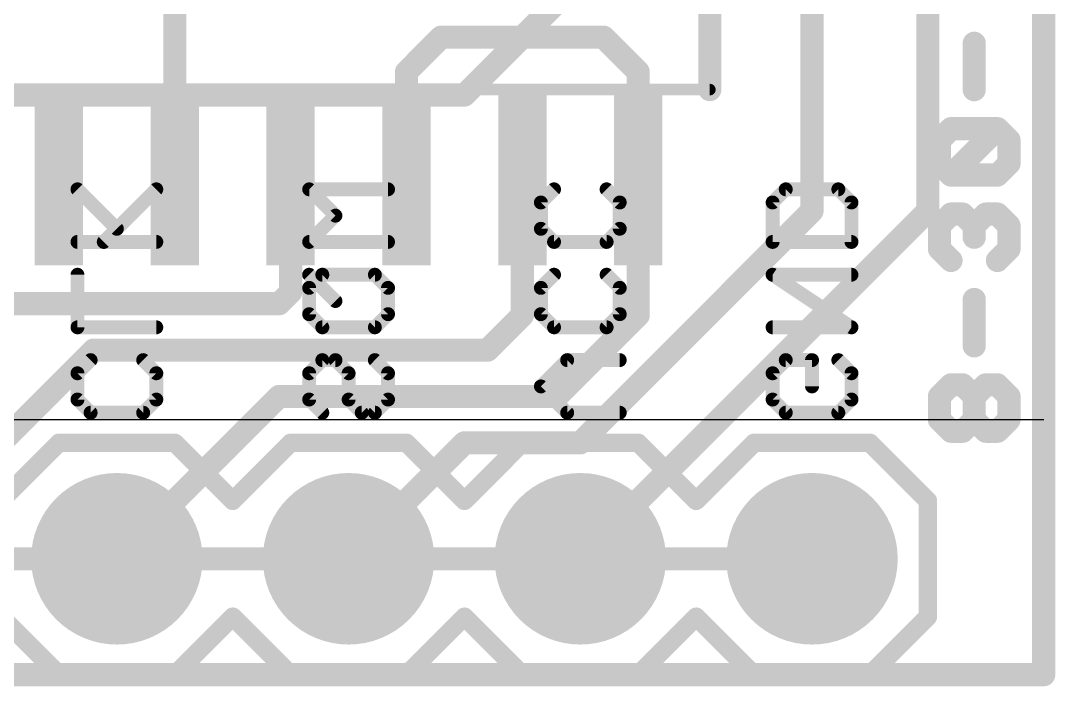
# Model space of a CAD drawing. Extents: x -17.8 to 20.4, y -8.9 to 20.4.
# Drawn here: x 9.11 to 20.45, y -0.13 to 7.16 of the extents above; entities that cross this region are included whole.
import ezdxf

# ---------------------------------------------------------------- set-up
doc = ezdxf.new("R2010")
doc.units = 0
for name, color, linetype in [('1', 12, 'CONTINUOUS'), ('16', 132, 'CONTINUOUS'), ('17', 110, 'CONTINUOUS'), ('20', 53, 'CONTINUOUS'), ('21', 41, 'CONTINUOUS'), ('22', 40, 'CONTINUOUS'), ('49', 253, 'CONTINUOUS'), ('51', 53, 'CONTINUOUS')]:
    doc.layers.add(name, color=color, linetype=linetype)

# ---------------------------------------------------------------- blocks, each defined once
blk = doc.blocks.new('RECT')
blk.add_solid([(-0.5, -0.5), (0.5, -0.5), (-0.5, 0.5), (0.5, 0.5)])
blk = doc.blocks.new('ROUNDP')
at = {"const_width": 0.5}
blk.add_lwpolyline([(0, -0.25, 1), (0, 0.25, 1), (0, -0.25)], format="xyb", dxfattribs=at)

msp = doc.modelspace()

# ---------------------------------------------------------------- linework, layer by layer
at = {"layer": '1', "const_width": 0.254}
for points in [[(20.32, 20.32), (20.32, 0)], [(19.05, 5.08), (19.05, 8.89)], [(10.795, 5.475), (10.795, 8.255)], [(17.78, 5.08), (17.78, 8.24)], [(13.716, 6.985), (13.335, 6.604)], [(15.494, 6.985), (13.716, 6.985)], [(15.875, 6.604), (15.494, 6.985)], [(13.335, 6.604), (13.335, 5.475)], [(15.875, 5.475), (15.875, 6.604)], [(12.065, 4.191), (12.065, 5.475)], [(14.605, 3.937), (14.605, 5.475)], [(15.875, 3.937), (15.875, 5.475)], [(15.24, 2.54), (17.78, 5.08)], [(15.24, 1.27), (19.05, 5.08)], [(11.938, 4.064), (12.065, 4.191)], [(7.874, 4.064), (11.938, 4.064)], [(14.224, 3.556), (14.605, 3.937)], [(14.986, 3.048), (15.875, 3.937)], [(7.62, 1.27), (9.906, 3.556)], [(9.906, 3.556), (14.224, 3.556)], [(10.16, 1.27), (11.938, 3.048)], [(11.938, 3.048), (14.986, 3.048)], [(12.7, 1.27), (13.97, 2.54)], [(13.97, 2.54), (15.24, 2.54)], [(20.32, 0), (0, 0)]]:
    msp.add_lwpolyline(points, dxfattribs=at)
at = {"layer": '1', "const_width": 0.127}
for points in [[(13.716, 7.0485, 1), (13.716, 6.9215)], [(13.7609, 6.9401, 1), (13.6711, 7.0299)], [(15.5389, 7.0299, 1), (15.4491, 6.9401)], [(15.494, 6.9215, 1), (15.494, 7.0485)], [(13.3985, 6.604, 1), (13.2715, 6.604)], [(13.2901, 6.6489, 1), (13.3799, 6.5591)], [(15.9385, 6.604, 1), (15.8115, 6.604)], [(15.8301, 6.5591, 1), (15.9199, 6.6489)], [(12.1285, 5.475, 1), (12.0015, 5.475)], [(14.6685, 5.475, 1), (14.5415, 5.475)], [(15.9385, 5.475, 1), (15.8115, 5.475)], [(10.7315, 5.475, 1), (10.8585, 5.475)], [(13.2715, 5.475, 1), (13.3985, 5.475)], [(15.8115, 5.475, 1), (15.9385, 5.475)], [(17.7165, 5.08, 1), (17.8435, 5.08)], [(17.8249, 5.0351, 1), (17.7351, 5.1249)], [(18.9865, 5.08, 1), (19.1135, 5.08)], [(19.0949, 5.0351, 1), (19.0051, 5.1249)], [(12.1099, 4.1461, 1), (12.0201, 4.2359)], [(12.0015, 4.191, 1), (12.1285, 4.191)], [(11.8931, 4.1089, 1), (11.9829, 4.0191)], [(11.938, 4.0005, 1), (11.938, 4.1275)], [(14.5415, 3.937, 1), (14.6685, 3.937)], [(14.6499, 3.8921, 1), (14.5601, 3.9819)], [(15.8115, 3.937, 1), (15.9385, 3.937)], [(15.9199, 3.8921, 1), (15.8301, 3.9819)], [(9.906, 3.6195, 1), (9.906, 3.4925)], [(9.9509, 3.5111, 1), (9.8611, 3.6009)], [(14.1791, 3.6009, 1), (14.2689, 3.5111)], [(14.224, 3.4925, 1), (14.224, 3.6195)], [(11.938, 3.1115, 1), (11.938, 2.9845)], [(11.9829, 3.0031, 1), (11.8931, 3.0929)], [(14.9411, 3.0929, 1), (15.0309, 3.0031)], [(14.986, 2.9845, 1), (14.986, 3.1115)], [(13.97, 2.6035, 1), (13.97, 2.4765)], [(14.0149, 2.4951, 1), (13.9251, 2.5849)], [(15.1951, 2.5849, 1), (15.2849, 2.4951)], [(15.24, 2.4765, 1), (15.24, 2.6035)], [(10.1151, 1.3149, 1), (10.2049, 1.2251)], [(12.6551, 1.3149, 1), (12.7449, 1.2251)], [(15.1951, 1.3149, 1), (15.2849, 1.2251)], [(20.32, -0.0635, 1), (20.32, 0.0635)], [(20.2565, 0, 1), (20.3835, 0)]]:
    msp.add_lwpolyline(points, format="xyb", dxfattribs=at)
at = {"layer": '16', "const_width": 0.254}
for points in [[(20.32, 0), (20.32, 20.32)], [(19.5583, 6.4091), (19.5583, 6.9175)], [(19.3041, 5.982), (19.177, 5.8549)], [(19.8125, 5.982), (19.3041, 5.982)], [(19.3041, 5.4736), (19.8125, 5.982)], [(19.9397, 5.8549), (19.8125, 5.982)], [(19.177, 5.8549), (19.177, 5.6007)], [(19.9397, 5.6007), (19.9397, 5.8549)], [(19.177, 5.6007), (19.3041, 5.4736)], [(19.8125, 5.4736), (19.9397, 5.6007)], [(19.3041, 5.4736), (19.8125, 5.4736)], [(19.3041, 5.0465), (19.177, 4.9194)], [(19.4312, 5.0465), (19.3041, 5.0465)], [(19.5583, 4.9194), (19.4312, 5.0465)], [(19.6854, 5.0465), (19.5583, 4.9194)], [(19.8125, 5.0465), (19.6854, 5.0465)], [(19.9397, 4.9194), (19.8125, 5.0465)], [(19.177, 4.9194), (19.177, 4.6651)], [(19.5583, 4.9194), (19.5583, 4.7923)], [(19.9397, 4.6651), (19.9397, 4.9194)], [(19.177, 4.6651), (19.3041, 4.538)], [(19.8125, 4.538), (19.9397, 4.6651)], [(19.5583, 3.6025), (19.5583, 4.111)], [(19.3041, 3.1754), (19.177, 3.0483)], [(19.4312, 3.1754), (19.3041, 3.1754)], [(19.5583, 3.0483), (19.4312, 3.1754)], [(19.6854, 3.1754), (19.5583, 3.0483)], [(19.8125, 3.1754), (19.6854, 3.1754)], [(19.9397, 3.0483), (19.8125, 3.1754)], [(19.177, 3.0483), (19.177, 2.7941)], [(19.5583, 2.7941), (19.5583, 3.0483)], [(19.9397, 2.7941), (19.9397, 3.0483)], [(19.177, 2.7941), (19.3041, 2.667)], [(19.4312, 2.667), (19.5583, 2.7941)], [(19.5583, 2.7941), (19.6854, 2.667)], [(19.8125, 2.667), (19.9397, 2.7941)], [(19.3041, 2.667), (19.4312, 2.667)], [(19.6854, 2.667), (19.8125, 2.667)], [(0, 0), (20.32, 0)]]:
    msp.add_lwpolyline(points, dxfattribs=at)
at = {"layer": '16', "const_width": 0.127}
for points in [[(19.6218, 6.9175, 1), (19.4948, 6.9175)], [(19.4948, 6.4091, 1), (19.6218, 6.4091)], [(19.3041, 6.0455, 1), (19.3041, 5.9185)], [(19.349, 5.9371, 1), (19.2592, 6.0269)], [(19.8574, 6.0269, 1), (19.7676, 5.9371)], [(19.8574, 5.9371, 1), (19.7676, 6.0269)], [(19.8125, 5.9185, 1), (19.8125, 6.0455)], [(19.2405, 5.8549, 1), (19.1135, 5.8549)], [(19.1321, 5.8998, 1), (19.2219, 5.81)], [(20.0032, 5.8549, 1), (19.8761, 5.8549)], [(19.8947, 5.81, 1), (19.9846, 5.8998)], [(19.2219, 5.6456, 1), (19.1321, 5.5558)], [(19.9846, 5.5558, 1), (19.8947, 5.6456)], [(19.1135, 5.6007, 1), (19.2405, 5.6007)], [(19.3041, 5.5371, 1), (19.3041, 5.4101)], [(19.2592, 5.5185, 1), (19.349, 5.4287)], [(19.2592, 5.4287, 1), (19.349, 5.5185)], [(19.7676, 5.5185, 1), (19.8574, 5.4287)], [(19.8125, 5.4101, 1), (19.8125, 5.5371)], [(19.8761, 5.6007, 1), (20.0032, 5.6007)], [(19.3041, 5.11, 1), (19.3041, 4.983)], [(19.349, 5.0016, 1), (19.2592, 5.0914)], [(19.4761, 5.0914, 1), (19.3863, 5.0016)], [(19.4312, 4.983, 1), (19.4312, 5.11)], [(19.6854, 5.11, 1), (19.6854, 4.983)], [(19.7303, 5.0016, 1), (19.6405, 5.0914)], [(19.8574, 5.0914, 1), (19.7676, 5.0016)], [(19.8125, 4.983, 1), (19.8125, 5.11)], [(19.2405, 4.9194, 1), (19.1135, 4.9194)], [(19.1321, 4.9643, 1), (19.2219, 4.8745)], [(19.6218, 4.9194, 1), (19.4948, 4.9194)], [(19.5134, 4.9643, 1), (19.6032, 4.8745)], [(19.5134, 4.8745, 1), (19.6032, 4.9643)], [(20.0032, 4.9194, 1), (19.8761, 4.9194)], [(19.8947, 4.8745, 1), (19.9846, 4.9643)], [(19.2219, 4.71, 1), (19.1321, 4.6202)], [(19.4948, 4.7923, 1), (19.6218, 4.7923)], [(19.9846, 4.6202, 1), (19.8947, 4.71)], [(19.1135, 4.6651, 1), (19.2405, 4.6651)], [(19.8761, 4.6651, 1), (20.0032, 4.6651)], [(19.2592, 4.4931, 1), (19.349, 4.5829)], [(19.7676, 4.5829, 1), (19.8574, 4.4931)], [(19.6218, 4.111, 1), (19.4948, 4.111)], [(19.4948, 3.6025, 1), (19.6218, 3.6025)], [(19.3041, 3.2389, 1), (19.3041, 3.1119)], [(19.349, 3.1305, 1), (19.2592, 3.2203)], [(19.4761, 3.2203, 1), (19.3863, 3.1305)], [(19.4312, 3.1119, 1), (19.4312, 3.2389)], [(19.6854, 3.2389, 1), (19.6854, 3.1119)], [(19.7303, 3.1305, 1), (19.6405, 3.2203)], [(19.8574, 3.2203, 1), (19.7676, 3.1305)], [(19.8125, 3.1119, 1), (19.8125, 3.2389)], [(19.2405, 3.0483, 1), (19.1135, 3.0483)], [(19.1321, 3.0932, 1), (19.2219, 3.0034)], [(19.6218, 3.0483, 1), (19.4948, 3.0483)], [(19.5134, 3.0932, 1), (19.6032, 3.0034)], [(19.5134, 3.0034, 1), (19.6032, 3.0932)], [(20.0032, 3.0483, 1), (19.8761, 3.0483)], [(19.8947, 3.0034, 1), (19.9846, 3.0932)], [(19.2219, 2.839, 1), (19.1321, 2.7492)], [(19.1135, 2.7941, 1), (19.2405, 2.7941)], [(19.6032, 2.839, 1), (19.5134, 2.7492)], [(19.4948, 2.7941, 1), (19.6218, 2.7941)], [(19.6032, 2.7492, 1), (19.5134, 2.839)], [(19.8761, 2.7941, 1), (20.0032, 2.7941)], [(19.9846, 2.7492, 1), (19.8947, 2.839)], [(19.3041, 2.7305, 1), (19.3041, 2.6035)], [(19.2592, 2.6221, 1), (19.349, 2.7119)], [(19.3863, 2.7119, 1), (19.4761, 2.6221)], [(19.4312, 2.6035, 1), (19.4312, 2.7305)], [(19.6854, 2.7305, 1), (19.6854, 2.6035)], [(19.6405, 2.6221, 1), (19.7303, 2.7119)], [(19.7676, 2.7119, 1), (19.8574, 2.6221)], [(19.8125, 2.6035, 1), (19.8125, 2.7305)], [(20.32, -0.0635, 1), (20.32, 0.0635)], [(20.2565, 0, 1), (20.3835, 0)]]:
    msp.add_lwpolyline(points, format="xyb", dxfattribs=at)
at = {"layer": '20', "const_width": 0.2032}
for points in [[(20.32, 0), (20.32, 20.32)], [(0, 0), (20.32, 0)]]:
    msp.add_lwpolyline(points, dxfattribs=at)
at = {"layer": '20', "const_width": 0.1016}
for points in [[(20.2692, 0, 1), (20.3708, 0)], [(20.32, -0.0508, 1), (20.32, 0.0508)]]:
    msp.add_lwpolyline(points, format="xyb", dxfattribs=at)
at = {"layer": '21'}
for points, const_width in [([(16.66, 6.41), (16.66, 13.91)], 0.254), ([(9.525, 2.54), (8.89, 1.905)], 0.2032), ([(9.525, 2.54), (10.795, 2.54)], 0.2032), ([(10.795, 2.54), (11.43, 1.905)], 0.2032), ([(11.43, 1.905), (12.065, 2.54)], 0.2032), ([(12.065, 2.54), (13.335, 2.54)], 0.2032), ([(13.335, 2.54), (13.97, 1.905)], 0.2032), ([(13.97, 1.905), (14.605, 2.54)], 0.2032), ([(14.605, 2.54), (15.875, 2.54)], 0.2032), ([(15.875, 2.54), (16.51, 1.905)], 0.2032), ([(17.145, 2.54), (16.51, 1.905)], 0.2032), ([(17.145, 2.54), (18.415, 2.54)], 0.2032), ([(18.415, 2.54), (19.05, 1.905)], 0.2032), ([(19.05, 1.905), (19.05, 0.635)], 0.2032), ([(8.89, 0.635), (9.525, 0)], 0.2032), ([(11.43, 0.635), (10.795, 0)], 0.2032), ([(12.065, 0), (11.43, 0.635)], 0.2032), ([(13.97, 0.635), (13.335, 0)], 0.2032), ([(14.605, 0), (13.97, 0.635)], 0.2032), ([(16.51, 0.635), (15.875, 0)], 0.2032), ([(16.51, 0.635), (17.145, 0)], 0.2032), ([(19.05, 0.635), (18.415, 0)], 0.2032), ([(10.795, 0), (9.525, 0)], 0.2032), ([(13.335, 0), (12.065, 0)], 0.2032), ([(15.875, 0), (14.605, 0)], 0.2032), ([(18.415, 0), (17.145, 0)], 0.2032)]:
    msp.add_lwpolyline(points, dxfattribs=dict(at, const_width=const_width))
for points, const_width in [([(16.5965, 6.41, 1), (16.7235, 6.41)], 0.127), ([(9.525, 2.5908, 1), (9.525, 2.4892)], 0.1016), ([(9.5609, 2.5041, 1), (9.4891, 2.5759)], 0.1016), ([(10.8309, 2.5759, 1), (10.7591, 2.5041)], 0.1016), ([(10.795, 2.4892, 1), (10.795, 2.5908)], 0.1016), ([(12.065, 2.5908, 1), (12.065, 2.4892)], 0.1016), ([(12.1009, 2.5041, 1), (12.0291, 2.5759)], 0.1016), ([(13.3709, 2.5759, 1), (13.2991, 2.5041)], 0.1016), ([(13.335, 2.4892, 1), (13.335, 2.5908)], 0.1016), ([(14.605, 2.5908, 1), (14.605, 2.4892)], 0.1016), ([(14.6409, 2.5041, 1), (14.5691, 2.5759)], 0.1016), ([(15.9109, 2.5759, 1), (15.8391, 2.5041)], 0.1016), ([(15.875, 2.4892, 1), (15.875, 2.5908)], 0.1016), ([(17.145, 2.5908, 1), (17.145, 2.4892)], 0.1016), ([(17.1809, 2.5041, 1), (17.1091, 2.5759)], 0.1016), ([(18.4509, 2.5759, 1), (18.3791, 2.5041)], 0.1016), ([(18.415, 2.4892, 1), (18.415, 2.5908)], 0.1016), ([(11.3941, 1.9409, 1), (11.4659, 1.8691)], 0.1016), ([(11.3941, 1.8691, 1), (11.4659, 1.9409)], 0.1016), ([(13.9341, 1.9409, 1), (14.0059, 1.8691)], 0.1016), ([(13.9341, 1.8691, 1), (14.0059, 1.9409)], 0.1016), ([(16.4741, 1.9409, 1), (16.5459, 1.8691)], 0.1016), ([(16.4741, 1.8691, 1), (16.5459, 1.9409)], 0.1016), ([(19.1008, 1.905, 1), (18.9992, 1.905)], 0.1016), ([(19.0141, 1.8691, 1), (19.0859, 1.9409)], 0.1016), ([(11.4659, 0.6709, 1), (11.3941, 0.5991)], 0.1016), ([(11.4659, 0.5991, 1), (11.3941, 0.6709)], 0.1016), ([(14.0059, 0.6709, 1), (13.9341, 0.5991)], 0.1016), ([(14.0059, 0.5991, 1), (13.9341, 0.6709)], 0.1016), ([(16.5459, 0.6709, 1), (16.4741, 0.5991)], 0.1016), ([(16.5459, 0.5991, 1), (16.4741, 0.6709)], 0.1016), ([(18.9992, 0.635, 1), (19.1008, 0.635)], 0.1016), ([(19.0859, 0.5991, 1), (19.0141, 0.6709)], 0.1016), ([(9.525, 0.0508, 1), (9.525, -0.0508)], 0.1016), ([(9.4891, -0.0359, 1), (9.5609, 0.0359)], 0.1016), ([(10.7591, 0.0359, 1), (10.8309, -0.0359)], 0.1016), ([(10.795, -0.0508, 1), (10.795, 0.0508)], 0.1016), ([(12.065, 0.0508, 1), (12.065, -0.0508)], 0.1016), ([(12.0291, -0.0359, 1), (12.1009, 0.0359)], 0.1016), ([(13.2991, 0.0359, 1), (13.3709, -0.0359)], 0.1016), ([(13.335, -0.0508, 1), (13.335, 0.0508)], 0.1016), ([(14.605, 0.0508, 1), (14.605, -0.0508)], 0.1016), ([(14.5691, -0.0359, 1), (14.6409, 0.0359)], 0.1016), ([(15.8391, 0.0359, 1), (15.9109, -0.0359)], 0.1016), ([(15.875, -0.0508, 1), (15.875, 0.0508)], 0.1016), ([(17.145, 0.0508, 1), (17.145, -0.0508)], 0.1016), ([(17.1091, -0.0359, 1), (17.1809, 0.0359)], 0.1016), ([(18.3791, 0.0359, 1), (18.4509, -0.0359)], 0.1016), ([(18.415, -0.0508, 1), (18.415, 0.0508)], 0.1016)]:
    msp.add_lwpolyline(points, format="xyb", dxfattribs=dict(at, const_width=const_width))
at = {"layer": '22', "const_width": 0.1524}
for points in [[(10.1604, 4.8853), (9.7282, 5.3175)], [(10.0163, 4.7412), (10.5925, 5.3175)], [(12.5563, 5.0293), (12.2682, 5.3175)], [(12.2682, 5.3175), (13.1325, 5.3175)], [(14.8082, 5.1734), (14.9523, 5.3175)], [(15.5285, 5.3175), (15.6725, 5.1734)], [(17.3482, 5.1734), (17.4923, 5.3175)], [(17.4923, 5.3175), (18.0685, 5.3175)], [(18.0685, 5.3175), (18.2125, 5.1734)], [(14.8082, 4.8853), (14.8082, 5.1734)], [(15.6725, 5.1734), (15.6725, 4.8853)], [(17.3482, 4.7412), (17.3482, 5.1734)], [(18.2125, 5.1734), (18.2125, 4.7412)], [(12.2682, 4.7412), (12.5563, 5.0293)], [(14.9523, 4.7412), (14.8082, 4.8853)], [(15.6725, 4.8853), (15.5285, 4.7412)], [(10.5925, 4.7412), (9.7282, 4.7412)], [(13.1325, 4.7412), (12.2682, 4.7412)], [(15.5285, 4.7412), (14.9523, 4.7412)], [(18.2125, 4.7412), (17.3482, 4.7412)], [(9.7282, 3.8057), (9.7282, 4.3819)], [(12.4123, 4.3819), (12.2682, 4.2379)], [(12.5563, 4.0938), (12.2682, 4.3819)], [(12.9885, 4.3819), (12.4123, 4.3819)], [(13.1325, 4.2379), (12.9885, 4.3819)], [(14.8082, 4.2379), (14.9523, 4.3819)], [(15.5285, 4.3819), (15.6725, 4.2379)], [(18.2125, 3.8057), (17.3482, 4.3819)], [(17.3482, 4.3819), (18.2125, 4.3819)], [(12.2682, 4.2379), (12.2682, 3.9498)], [(13.1325, 3.9498), (13.1325, 4.2379)], [(14.8082, 3.9498), (14.8082, 4.2379)], [(15.6725, 4.2379), (15.6725, 3.9498)], [(12.2682, 3.9498), (12.4123, 3.8057)], [(12.9885, 3.8057), (13.1325, 3.9498)], [(14.9523, 3.8057), (14.8082, 3.9498)], [(15.6725, 3.9498), (15.5285, 3.8057)], [(10.5925, 3.8057), (9.7282, 3.8057)], [(12.4123, 3.8057), (12.9885, 3.8057)], [(15.5285, 3.8057), (14.9523, 3.8057)], [(17.3482, 3.8057), (18.2125, 3.8057)], [(9.7282, 3.3024), (9.8723, 3.4464)], [(10.4485, 3.4464), (10.5925, 3.3024)], [(12.4123, 3.4464), (12.2682, 3.3024)], [(12.5563, 3.4464), (12.4123, 3.4464)], [(12.7004, 3.3024), (12.5563, 3.4464)], [(12.9885, 3.4464), (13.1325, 3.3024)], [(14.8082, 3.1583), (15.0963, 3.4464)], [(15.0963, 3.4464), (15.6725, 3.4464)], [(17.3482, 3.3024), (17.4923, 3.4464)], [(17.4923, 3.4464), (17.7804, 3.4464)], [(17.7804, 3.4464), (17.7804, 3.1583)], [(18.0685, 3.4464), (18.2125, 3.3024)], [(9.7282, 3.0143), (9.7282, 3.3024)], [(10.5925, 3.3024), (10.5925, 3.0143)], [(12.2682, 3.3024), (12.2682, 3.0143)], [(12.7004, 3.0143), (12.7004, 3.3024)], [(13.1325, 3.3024), (13.1325, 3.0143)], [(17.3482, 3.0143), (17.3482, 3.3024)], [(18.2125, 3.3024), (18.2125, 3.0143)], [(15.0963, 2.8702), (14.8082, 3.1583)], [(9.8723, 2.8702), (9.7282, 3.0143)], [(10.5925, 3.0143), (10.4485, 2.8702)], [(12.2682, 3.0143), (12.4123, 2.8702)], [(12.8444, 2.8702), (12.7004, 3.0143)], [(13.1325, 3.0143), (12.9885, 2.8702)], [(17.4923, 2.8702), (17.3482, 3.0143)], [(18.2125, 3.0143), (18.0685, 2.8702)], [(10.4485, 2.8702), (9.8723, 2.8702)], [(12.9885, 2.8702), (12.8444, 2.8702)], [(15.6725, 2.8702), (15.0963, 2.8702)], [(18.0685, 2.8702), (17.4923, 2.8702)]]:
    msp.add_lwpolyline(points, dxfattribs=at)
at = {"layer": '22', "const_width": 0.0762}
for points in [[(9.7551, 5.3444, 1), (9.7013, 5.2905)], [(10.6195, 5.2905, 1), (10.5656, 5.3444)], [(12.2682, 5.3556, 1), (12.2682, 5.2794)], [(12.2951, 5.3444, 1), (12.2413, 5.2905)], [(13.1325, 5.2794, 1), (13.1325, 5.3556)], [(14.9792, 5.2905, 1), (14.9253, 5.3444)], [(15.5554, 5.3444, 1), (15.5015, 5.2905)], [(17.4923, 5.3556, 1), (17.4923, 5.2794)], [(17.5192, 5.2905, 1), (17.4653, 5.3444)], [(18.0954, 5.3444, 1), (18.0415, 5.2905)], [(18.0685, 5.2794, 1), (18.0685, 5.3556)], [(14.8463, 5.1734, 1), (14.7701, 5.1734)], [(14.7813, 5.2003, 1), (14.8351, 5.1465)], [(15.7106, 5.1734, 1), (15.6344, 5.1734)], [(15.6456, 5.1465, 1), (15.6995, 5.2003)], [(17.3863, 5.1734, 1), (17.3101, 5.1734)], [(17.3213, 5.2003, 1), (17.3751, 5.1465)], [(18.2506, 5.1734, 1), (18.1744, 5.1734)], [(18.1856, 5.1465, 1), (18.2395, 5.2003)], [(12.5833, 5.0024, 1), (12.5294, 5.0563)], [(12.5294, 5.0024, 1), (12.5833, 5.0563)], [(10.1334, 4.8584, 1), (10.1873, 4.9122)], [(14.7701, 4.8853, 1), (14.8463, 4.8853)], [(14.8351, 4.9122, 1), (14.7813, 4.8584)], [(15.6344, 4.8853, 1), (15.7106, 4.8853)], [(15.6995, 4.8584, 1), (15.6456, 4.9122)], [(9.7282, 4.7793, 1), (9.7282, 4.7031)], [(9.9894, 4.7682, 1), (10.0433, 4.7143)], [(10.5925, 4.7031, 1), (10.5925, 4.7793)], [(12.2682, 4.7793, 1), (12.2682, 4.7031)], [(12.2413, 4.7682, 1), (12.2951, 4.7143)], [(13.1325, 4.7031, 1), (13.1325, 4.7793)], [(14.9523, 4.7793, 1), (14.9523, 4.7031)], [(14.9253, 4.7143, 1), (14.9792, 4.7682)], [(15.5015, 4.7682, 1), (15.5554, 4.7143)], [(15.5285, 4.7031, 1), (15.5285, 4.7793)], [(17.3482, 4.7793, 1), (17.3482, 4.7031)], [(17.3101, 4.7412, 1), (17.3863, 4.7412)], [(18.1744, 4.7412, 1), (18.2506, 4.7412)], [(18.2125, 4.7031, 1), (18.2125, 4.7793)], [(9.7663, 4.3819, 1), (9.6901, 4.3819)], [(12.2951, 4.4089, 1), (12.2413, 4.355)], [(12.4123, 4.42, 1), (12.4123, 4.3438)], [(12.4392, 4.355, 1), (12.3853, 4.4089)], [(13.0154, 4.4089, 1), (12.9615, 4.355)], [(12.9885, 4.3438, 1), (12.9885, 4.42)], [(14.9792, 4.355, 1), (14.9253, 4.4089)], [(15.5554, 4.4089, 1), (15.5015, 4.355)], [(17.3693, 4.4136, 1), (17.3271, 4.3502)], [(17.3482, 4.42, 1), (17.3482, 4.3438)], [(18.2125, 4.3438, 1), (18.2125, 4.42)], [(12.3063, 4.2379, 1), (12.2301, 4.2379)], [(13.1706, 4.2379, 1), (13.0944, 4.2379)], [(14.8463, 4.2379, 1), (14.7701, 4.2379)], [(15.7106, 4.2379, 1), (15.6344, 4.2379)], [(12.2413, 4.2648, 1), (12.2951, 4.2109)], [(13.1056, 4.2109, 1), (13.1595, 4.2648)], [(14.7813, 4.2648, 1), (14.8351, 4.2109)], [(15.6456, 4.2109, 1), (15.6995, 4.2648)], [(12.5294, 4.0669, 1), (12.5833, 4.1208)], [(12.2951, 3.9767, 1), (12.2413, 3.9228)], [(12.2301, 3.9498, 1), (12.3063, 3.9498)], [(13.0944, 3.9498, 1), (13.1706, 3.9498)], [(13.1595, 3.9228, 1), (13.1056, 3.9767)], [(14.8351, 3.9767, 1), (14.7813, 3.9228)], [(14.7701, 3.9498, 1), (14.8463, 3.9498)], [(15.6344, 3.9498, 1), (15.7106, 3.9498)], [(15.6995, 3.9228, 1), (15.6456, 3.9767)], [(9.7282, 3.8438, 1), (9.7282, 3.7676)], [(10.5925, 3.7676, 1), (10.5925, 3.8438)], [(12.4123, 3.8438, 1), (12.4123, 3.7676)], [(12.3853, 3.7788, 1), (12.4392, 3.8327)], [(12.9615, 3.8327, 1), (13.0154, 3.7788)], [(12.9885, 3.7676, 1), (12.9885, 3.8438)], [(14.9523, 3.8438, 1), (14.9523, 3.7676)], [(14.9253, 3.7788, 1), (14.9792, 3.8327)], [(15.5015, 3.8327, 1), (15.5554, 3.7788)], [(15.5285, 3.7676, 1), (15.5285, 3.8438)], [(17.3482, 3.8438, 1), (17.3482, 3.7676)], [(18.1914, 3.774, 1), (18.2337, 3.8374)], [(18.2125, 3.7676, 1), (18.2125, 3.8438)], [(9.6901, 3.8057, 1), (9.7663, 3.8057)], [(9.8992, 3.4195, 1), (9.8453, 3.4734)], [(10.4754, 3.4734, 1), (10.4215, 3.4195)], [(12.4123, 3.4845, 1), (12.4123, 3.4083)], [(12.4392, 3.4195, 1), (12.3853, 3.4734)], [(12.5833, 3.4734, 1), (12.5294, 3.4195)], [(12.5563, 3.4083, 1), (12.5563, 3.4845)], [(13.0154, 3.4734, 1), (12.9615, 3.4195)], [(15.0963, 3.4845, 1), (15.0963, 3.4083)], [(15.1233, 3.4195, 1), (15.0694, 3.4734)], [(15.6725, 3.4083, 1), (15.6725, 3.4845)], [(17.4923, 3.4845, 1), (17.4923, 3.4083)], [(17.5192, 3.4195, 1), (17.4653, 3.4734)], [(17.8185, 3.4464, 1), (17.7423, 3.4464)], [(17.7804, 3.4083, 1), (17.7804, 3.4845)], [(18.0954, 3.4734, 1), (18.0415, 3.4195)], [(9.7663, 3.3024, 1), (9.6901, 3.3024)], [(9.7013, 3.3293, 1), (9.7551, 3.2754)], [(10.6306, 3.3024, 1), (10.5544, 3.3024)], [(10.5656, 3.2754, 1), (10.6195, 3.3293)], [(12.3063, 3.3024, 1), (12.2301, 3.3024)], [(12.2413, 3.3293, 1), (12.2951, 3.2754)], [(12.7385, 3.3024, 1), (12.6623, 3.3024)], [(12.6734, 3.2754, 1), (12.7273, 3.3293)], [(13.1706, 3.3024, 1), (13.0944, 3.3024)], [(13.1056, 3.2754, 1), (13.1595, 3.3293)], [(17.3863, 3.3024, 1), (17.3101, 3.3024)], [(17.3213, 3.3293, 1), (17.3751, 3.2754)], [(18.2506, 3.3024, 1), (18.1744, 3.3024)], [(18.1856, 3.2754, 1), (18.2395, 3.3293)], [(14.8351, 3.1853, 1), (14.7813, 3.1314)], [(14.7813, 3.1853, 1), (14.8351, 3.1314)], [(17.7423, 3.1583, 1), (17.8185, 3.1583)], [(9.7551, 3.0412, 1), (9.7013, 2.9873)], [(10.6195, 2.9873, 1), (10.5656, 3.0412)], [(12.2951, 3.0412, 1), (12.2413, 2.9873)], [(12.7273, 3.0412, 1), (12.6734, 2.9873)], [(13.1595, 2.9873, 1), (13.1056, 3.0412)], [(17.3751, 3.0412, 1), (17.3213, 2.9873)], [(18.2395, 2.9873, 1), (18.1856, 3.0412)], [(9.6901, 3.0143, 1), (9.7663, 3.0143)], [(10.5544, 3.0143, 1), (10.6306, 3.0143)], [(12.2301, 3.0143, 1), (12.3063, 3.0143)], [(12.6623, 3.0143, 1), (12.7385, 3.0143)], [(13.0944, 3.0143, 1), (13.1706, 3.0143)], [(17.3101, 3.0143, 1), (17.3863, 3.0143)], [(18.1744, 3.0143, 1), (18.2506, 3.0143)], [(9.8723, 2.9083, 1), (9.8723, 2.8321)], [(9.8453, 2.8433, 1), (9.8992, 2.8971)], [(10.4215, 2.8971, 1), (10.4754, 2.8433)], [(10.4485, 2.8321, 1), (10.4485, 2.9083)], [(12.3853, 2.8433, 1), (12.4392, 2.8971)], [(12.8444, 2.9083, 1), (12.8444, 2.8321)], [(12.8175, 2.8433, 1), (12.8714, 2.8971)], [(12.9615, 2.8971, 1), (13.0154, 2.8433)], [(12.9885, 2.8321, 1), (12.9885, 2.9083)], [(15.0963, 2.9083, 1), (15.0963, 2.8321)], [(15.0694, 2.8433, 1), (15.1233, 2.8971)], [(15.6725, 2.8321, 1), (15.6725, 2.9083)], [(17.4923, 2.9083, 1), (17.4923, 2.8321)], [(17.4653, 2.8433, 1), (17.5192, 2.8971)], [(18.0415, 2.8971, 1), (18.0954, 2.8433)], [(18.0685, 2.8321, 1), (18.0685, 2.9083)]]:
    msp.add_lwpolyline(points, format="xyb", dxfattribs=at)
at = {"layer": '49', "const_width": 0.254}
for points in [[(13.97, 6.35), (20.32, 12.7)], [(6.35, 6.35), (13.97, 6.35)], [(17.78, 1.27), (2.54, 1.27)]]:
    msp.add_lwpolyline(points, dxfattribs=at)
at = {"layer": '49', "const_width": 0.127}
for points in [[(13.97, 6.2865, 1), (13.97, 6.4135)], [(13.9251, 6.3949, 1), (14.0149, 6.3051)], [(17.78, 1.2065, 1), (17.78, 1.3335)]]:
    msp.add_lwpolyline(points, format="xyb", dxfattribs=at)
at = {"layer": '51'}
msp.add_line((20.32, 2.794), (0, 2.794), dxfattribs=at)
at = {"layer": '51', "const_width": 0.127}
msp.add_lwpolyline([(3.66, 6.41), (16.66, 6.41)], dxfattribs=at)
at = {"layer": '51', "const_width": 0.0635}
msp.add_lwpolyline([(16.66, 6.3783, 1), (16.66, 6.4417)], format="xyb", dxfattribs=at)

# ---------------------------------------------------------------- block references
at = {"layer": '1', "xscale": 0.53, "yscale": 1.98}
for p in [(9.525, 5.475), (10.795, 5.475), (12.065, 5.475), (13.335, 5.475), (14.605, 5.475), (15.875, 5.475)]:
    msp.add_blockref('RECT', p, dxfattribs=at)
at = {"layer": '17', "xscale": 1.8796, "yscale": 1.8796, "rotation": 90}
for p in [(10.16, 1.27), (10.16, 1.27), (12.7, 1.27), (12.7, 1.27), (15.24, 1.27), (15.24, 1.27), (17.78, 1.27), (17.78, 1.27)]:
    msp.add_blockref('ROUNDP', p, dxfattribs=at)
at = {"layer": '51', "xscale": 0.508, "yscale": 0.508}
for p in [(10.16, 1.27), (12.7, 1.27), (15.24, 1.27), (17.78, 1.27)]:
    msp.add_blockref('RECT', p, dxfattribs=at)

doc.saveas('drawing.dxf')
